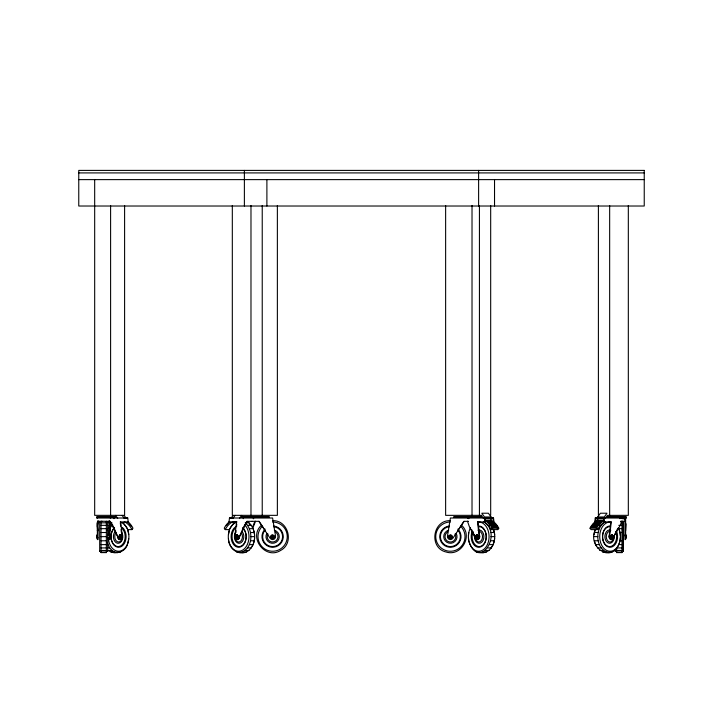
<?xml version="1.0" encoding="UTF-8"?>
<svg xmlns="http://www.w3.org/2000/svg" width="723" height="723" viewBox="0 0 723 723"><rect width="100%" height="100%" fill="white"/><g stroke="black" fill="none" stroke-linecap="round" stroke-linejoin="round"><path stroke-width="1.08" d="M98.03 537.785L97.081 538.201A5.106 4.772 0 0 1 97.081 535.038L97.37 535.038M99.693 550.763L99.693 551.269L99.693 521.997L99.693 522.503M101.021 552.598L101.021 552.047L106.344 552.047L106.344 552.598L101.021 552.598L101.021 521.22L108.622 521.346M107.673 550.763L107.673 551.269L107.673 521.997L107.673 522.503M243.29 518.68L243.29 518.011M603.118 521.717L605.305 521.717A20.958 14.812 -90 0 0 597.587 529.607L591.016 529.607L590.013 528.197A20.732 14.659 -90 0 1 597.731 520.307L597.731 516.981L600.397 513.222L606.977 513.222L604.311 516.981L597.731 516.981M616.656 552.598L616.656 552.056L621.979 552.056L621.979 552.598L616.656 552.598L616.656 547.917L621.979 547.917M620.009 518.68L620.009 518.02M621.979 552.598L621.979 520.668M624.97 518.011L624.97 535.86L625.63 535.86L625.63 518.011L621.419 518.011M128.73 538.689L127.7 543.642M468.468 535.607L468.757 532.508M469.046 541.735C479.069 570.004 501.825 535.915 485.305 522.801M479.665 552.598C491.974 554.785 497.487 539.15 493.475 529.607M228.477 534.559L229.525 529.607L225.224 529.607L224.229 528.197A20.732 14.659 90 0 1 229.697 521.563M239.566 552.598C252.679 550.492 254.135 530.61 245.224 522.81L248.983 522.81C257.162 530.357 256.647 546.742 246.254 552.056C237.18 555.526 228.242 547.754 228.459 538.518M619.747 541.735C613.475 564.473 586.715 548.224 595.309 529.607M609.118 552.598C595.4 550.411 594.17 528.115 605.305 521.744M620.027 540.777L620.316 537.677M238.825 538.129L243.814 526.525L247.121 521.346L238.825 538.129A2.991 2.115 90 0 1 236.177 539.394A2.991 2.115 90 0 1 234.948 535.86L236.538 521.952L237.008 521.952L229.019 521.943L229.471 518.002L232.824 518.002M235.779 532.643L236.032 530.51M236.52 526.227L236.764 524.085M612.3 539.222A2.991 2.115 -90 0 1 609.95 539.006A2.991 2.115 -90 0 1 609.2 535.86L610.799 521.952L611.269 521.952L609.67 535.86A2.991 2.115 -90 0 0 610.899 539.394A2.991 2.115 -90 0 0 613.547 538.129C613.113 535.363 623.651 522.63 620.587 521.346M604.311 518.002L595.264 518.002L594.803 521.943L595.273 521.943L595.653 518.671L603.651 518.671L603.271 521.943L611.269 521.952M612.77 537.325L612.309 535.038A5.106 3.38 -62 0 1 611.468 538.201L611.269 538.201A1.663 1.175 -90 0 1 610.61 536.059A1.663 1.175 -90 0 1 612.128 535.074M109.336 530.79L109.995 526.091L109.155 521.346L109.751 521.346L110.429 523.804L110.004 530.79M451.947 537.207C451.938 531.785 448.052 541.328 451.947 537.207L448.748 536.032A1.681 1.681 0 0 0 449.751 538.192A1.681 1.681 0 0 0 452.038 536.439A1.681 1.681 0 0 0 449.453 535.219A1.681 1.681 0 0 0 449.525 538.084L451.351 537.966M236.548 538.201L236.557 538.165A1.681 1.193 90 0 1 235.834 536.032L235.635 536.032A5.178 1.265 14.6 0 0 237.885 537.207L238.057 535.915L237.18 535.038A5.106 3.38 -62 0 0 236.34 538.201L237.948 537.596L236.963 536.62M98.03 530.79L97.37 526.091L98.22 521.346L97.614 521.346L96.936 523.804L97.37 530.79M255.499 521.346L252.725 528.332M625.63 530.79L626.064 523.804M107.293 530.583L109.652 525.35L107.772 525.35M612.815 537.207L613.023 537.207A5.178 1.265 14.6 0 0 610.763 536.032L611.685 536.62C610.348 540.687 614.794 536.068 612.02 535.029M613.502 537.216L616.095 531.712M616.529 530.79L617.695 528.549M252.345 527.727L254.848 521.346L255.481 521.346M457.858 530.79L459.06 528.549M127.411 544.609C124.989 552.517 114.632 555.074 108.233 550.465L112.002 550.465L114.722 552.056L117.641 552.598M229.806 528.64L233.936 522.801M237.894 537.668L236.403 538.075M237.966 537.541L238.12 536.204L237.298 535.029A1.681 1.193 90 0 0 235.834 536.032L235.897 536.059M591.477 526.407L590.962 527.284L596.547 527.284L598.816 524.03L602.259 521.084L596.674 521.084L591.477 526.407L597.062 526.407M612.67 537.596L611.125 538.075M459.611 527.727L463.859 521.346L468.197 521.346M464.148 521.346L452.969 538.129A2.991 2.991 0 0 1 447.492 535.86L450.393 518.011L467.682 518.02M128.73 534.559L127.691 529.607L131.984 529.607L132.987 528.197A20.732 14.659 90 0 0 127.519 521.563M231.947 516.981L233.014 515.472M232.942 518.391L235.074 515.382M239.521 518.391L241.645 515.382M491.197 529.607L492.2 528.197L498.771 528.197L497.776 529.607L491.197 529.607A20.958 14.812 -90 0 0 483.479 521.717M605.305 518.391L607.437 515.382L628.323 515.345L628.323 205.531M226.308 525.567L228.811 522.693M261.328 525.35C248.061 537.496 265.458 560.144 280.605 550.456C294.541 543.208 288.296 519.954 272.607 520.668M451.767 537.541L451.992 536.204L450.818 535.029M110.23 524.717L111.984 522.81L108.224 522.81M119.828 535.038C118.409 535.851 119.024 538.861 120.868 538.201A5.106 3.38 62 0 0 120.027 535.038L119.837 535.074A1.708 1.211 90 0 1 121.383 536.05A1.708 1.211 90 0 1 120.66 538.246M477.514 538.246A1.708 1.211 -90 0 0 478.237 536.05A1.708 1.211 -90 0 0 476.683 535.047L476.24 535.454L476.773 535.029A1.663 1.175 -90 0 1 478.093 535.797L478.21 536.204M119.919 535.029L119.087 536.204L119.241 537.541M120.813 538.075L119.268 537.596M477.668 538.075C475.436 539.295 475.87 533.538 476.095 537.541M119.132 537.198L120.244 536.62M121.319 536.059L121.581 536.032A1.708 1.211 90 0 1 120.253 538.283A1.708 1.211 90 0 1 119.512 535.508A1.708 1.211 90 0 1 121.572 535.996A5.178 1.265 -14.6 0 1 119.322 537.207L119.123 537.207M476.692 535.074L476.475 535.038A5.106 3.38 62 0 0 477.316 538.201L477.523 538.201A1.663 1.175 -90 0 0 478.183 536.059L477.099 536.62L477.523 538.201L476.168 537.668M272.182 535.029C270.013 535.508 271.134 539.078 273.249 538.201A1.681 1.681 0 0 0 274.252 536.032L271.053 537.207M113.882 552.598L120.56 552.047M605.359 552.598L612.038 552.056M450.393 520.668C432.426 519.855 428.685 548.17 446.245 552.047C461.211 556.8 473.258 535.951 461.672 525.35M110.429 518.02L96.701 518.02L97.37 518.011M255.499 518.02L229.471 518.002M467.501 521.346L468.152 521.346M620.641 521.346L621.265 521.346M467.501 518.02L484.591 518.002L485.052 521.943L485.522 521.943L485.142 518.671L493.131 518.671L493.511 521.943L493.981 521.943L493.529 518.002L484.482 518.002M625.63 518.02L626.299 518.02L625.63 518.011M109.751 521.346L108.152 521.346M78.762 172.914L644.238 172.914M78.762 179.62L644.238 179.62M481.681 515.345L445.63 515.345L445.63 205.531M96.701 516.683L115.445 516.683M241.771 516.683L269.281 516.683M453.719 516.683L481.229 516.683M607.555 516.683L626.299 516.683M491.053 516.981L484.482 516.981L481.816 513.222L488.396 513.222L491.053 516.981L491.053 520.307A20.732 14.659 -90 0 1 498.771 528.197M96.701 517.352L115.445 517.352M241.771 517.352L255.734 517.352M256.249 517.352L269.281 517.352M453.719 517.352L481.229 517.352M607.555 517.352L626.299 517.352M110.267 518.02L127.736 518.002L128.197 521.943L120.199 521.952L120.669 521.952L122.268 535.86A2.991 2.115 90 0 1 121.03 539.394A2.991 2.115 90 0 1 118.391 538.129L110.095 521.346M124.392 518.002L127.736 518.002M256.249 518.02L272.607 518.011L275.508 535.86A2.991 2.991 0 0 1 270.031 538.129L258.852 521.346M490.33 518.002L493.529 518.002M621.888 518.671L624.97 518.671M623.777 518.68L624.78 518.68L624.78 518.02M491.053 520.307L484.482 520.307A20.732 14.659 -90 0 1 492.2 528.197M597.731 520.307L604.211 520.307M110.267 521.346L113.403 526.525L118.391 538.129M251.911 521.346L259.141 521.346L263.389 527.727M98.744 521.346L102.051 521.346M246.941 521.346L252.246 521.346M622.476 521.346L624.256 521.346M487.194 521.563L492.779 521.563L497.758 527.284L492.173 527.284L489.263 523.335L486.452 521.084L492.779 521.563M595.942 521.563L601.527 521.563M623.777 521.346L625.368 521.346M235.138 521.717L232.942 521.717A20.958 14.812 90 0 0 225.224 529.607M127.727 521.943L128.197 521.943M229.019 521.943L229.489 521.943M467.519 521.346L469.308 526.525L475.246 538.129A2.991 2.115 -90 0 0 477.885 539.394A2.991 2.115 -90 0 0 479.123 535.86L477.523 521.952L477.993 521.952L479.593 535.86A2.991 2.115 -90 0 1 478.834 539.006A2.991 2.115 -90 0 1 476.493 539.222M603.271 521.943L603.741 521.943L604.193 518.002L621.527 518.02M477.523 521.952L485.522 521.943M487.908 522.105L493.493 522.105M595.228 522.105L600.813 522.105M488.594 522.693L494.189 522.693M594.532 522.693L600.126 522.693M101.021 522.81L106.344 522.81M489.263 523.335L494.848 523.335M593.863 523.335L599.457 523.335M489.905 524.03L495.49 524.03M593.221 524.03L598.816 524.03M490.519 524.781L496.105 524.781M592.616 524.781L598.201 524.781M101.021 525.35L106.344 525.35M247.564 525.35L251.324 525.35M487.636 525.341L489.516 525.341M599.268 525.341L601.147 525.341M618.78 525.341L621.979 525.341M491.107 525.567L496.692 525.567M592.029 525.567L597.614 525.567M491.658 526.407L497.243 526.407M590.013 528.197L596.592 528.197A20.732 14.659 -90 0 1 604.311 520.307M101.021 528.658L106.344 528.658M249.354 528.658L253.113 528.658M489.435 528.64L491.315 528.64M597.469 528.64L599.358 528.64M618.78 528.64L621.979 528.64M101.021 532.508L106.344 532.508M250.483 532.508L254.243 532.508M490.565 532.49L494.324 532.49M594.46 532.49L598.228 532.49M619.846 532.49L621.979 532.49M110.004 535.038L110.294 535.038A5.106 4.772 0 0 1 110.294 538.201M625.63 535.038L625.919 535.038A5.106 4.772 0 0 1 625.919 538.201L625.63 538.201M122.268 535.86L121.798 535.86A2.991 2.115 90 0 1 121.798 537.406M234.948 535.86L235.418 535.86M479.123 535.86L479.593 535.86M609.2 535.86L609.67 535.86M97.37 536.032L97.081 536.032A5.178 1.789 0 0 0 97.081 537.207L97.37 537.207M625.63 536.032L625.919 536.032A5.178 1.789 0 0 1 625.919 537.207L625.63 537.207M101.021 536.647L106.344 536.647M250.863 536.647L254.623 536.647M490.953 536.62L494.713 536.62M594.08 536.62L597.84 536.62M110.004 537.207L110.294 537.207A5.178 1.789 0 0 0 110.294 536.032M475.969 537.207L475.77 537.207A5.178 1.265 -14.6 0 1 478.03 536.032A1.708 1.211 -90 0 0 476.475 535.047A1.708 1.211 -90 0 0 475.77 537.243A1.708 1.211 -90 0 0 477.325 538.237M109.336 538.129L110.004 538.129M101.021 540.777L106.344 540.777M250.474 540.777L254.234 540.777M490.565 540.759L494.333 540.759M594.46 540.759L598.219 540.759M619.846 540.759L621.979 540.759M101.021 544.627L106.344 544.627M249.345 544.627L253.113 544.627M489.444 544.609L493.203 544.609M595.589 544.609L599.349 544.609M618.78 544.609L621.979 544.609M101.021 547.926L106.344 547.926M107.781 547.926L109.661 547.926L112.002 550.465M247.555 547.926L251.315 547.926M487.645 547.917L491.414 547.917M597.379 547.917L601.138 547.917M101.021 550.465L106.344 550.465M245.214 550.465L248.974 550.465M485.314 550.456L489.073 550.456M599.71 550.456L603.479 550.456M616.656 550.456L621.979 550.456M110.962 552.056L114.722 552.056M236.647 552.047L243.335 552.598M242.494 552.056L246.254 552.056M476.746 552.056L483.434 552.598M482.593 552.047L486.353 552.047M602.44 552.047L606.199 552.047M595.264 518.002L598.463 518.002M595.653 518.671L597.804 518.671M253.213 518.689L253.692 518.689M97.632 521.346L99.223 521.346M247.176 521.753L248.983 522.81M271.649 537.966L273.448 538.075A1.663 1.663 0 0 0 273.529 535.237A1.663 1.663 0 0 0 270.962 536.448A1.663 1.663 0 0 0 273.204 538.192M128.468 522.693L131.523 526.407M123.272 522.801L127.411 528.64M271.233 537.541C270.131 534.731 273.701 534.351 273.249 538.201M481.355 515.382L483.479 518.391M124.202 515.472L125.269 516.981M122.142 515.382L124.266 518.391M115.563 515.382L117.695 518.391M596.592 528.197L597.587 529.607M109.661 547.926L107.302 542.702M263.94 528.549L265.142 530.79M471.486 529.299L474.848 536.294M619.186 529.625L619.747 531.55M120.325 523.018L120.687 526.227M121.057 529.435L121.428 532.643M620.027 532.508L620.316 535.607M468.468 537.677L468.766 540.777M468.775 518.02L468.784 518.68M113.927 518.011L113.927 518.68M625.919 534.939L625.919 538.292M625.63 534.939L625.63 539.629M624.97 534.975L624.97 539.629M609.661 205.531L609.661 515.345M598.4 205.531L598.4 515.345M494.532 179.62L494.532 206.019M490.682 205.531L490.682 515.345M479.43 205.531L479.43 515.345M478.617 170.402L478.617 206.019M472.02 205.531L472.02 515.345M277.37 205.531L277.37 515.345L232.318 515.345L232.318 205.531M266.895 179.62L266.895 206.019M262.232 205.531L262.232 515.345M250.98 205.531L250.98 515.345M244.383 170.402L244.383 206.019M124.6 205.531L124.6 515.345L94.677 515.345L94.677 179.62M110.601 205.531L110.601 515.345M110.294 534.939L110.294 538.292M110.004 529.164L110.004 539.629M109.336 520.822L109.336 539.629M106.344 521.22L106.344 552.598M98.03 520.822L98.03 539.629M97.37 530.275L97.37 539.629M97.081 534.939L97.081 538.292M273.484 526.696A9.977 9.977 0 0 1 282.178 539.485A9.977 9.977 0 0 1 267.89 545.413A9.977 9.977 0 0 1 264.97 530.221M274.333 530.212A6.652 6.652 0 0 1 278.87 538.906A6.652 6.652 0 0 1 269.815 542.666A6.652 6.652 0 0 1 266.859 533.312M273.538 526.028A10.637 10.637 0 0 1 282.72 539.973A10.637 10.637 0 0 1 267.04 545.693A10.637 10.637 0 0 1 265.088 529.109M275.291 531.965A5.377 5.377 0 0 1 277.261 539.304A5.377 5.377 0 0 1 269.923 541.274A5.377 5.377 0 0 1 267.953 533.935M272.607 521.997A14.632 14.632 0 0 1 286.751 540.415A14.632 14.632 0 0 1 265.314 549.308A14.632 14.632 0 0 1 262.268 526.29M613.077 538.129A2.991 2.115 -90 0 1 612.733 538.752M618.282 527.736A14.632 10.348 -90 0 1 614.433 549.896A14.632 10.348 -90 0 1 599.963 539.792A14.632 10.348 -90 0 1 610.076 521.997M596.638 546.281A14.632 10.348 -90 0 1 595.815 544.753M595.463 543.94A14.632 10.348 -90 0 1 594.423 540.415M594.161 534.713A14.632 10.348 -90 0 1 595.463 529.308M614.297 536.638A6.652 4.7 -90 0 1 609.182 543.262A6.652 4.7 -90 0 1 604.961 535.472A6.652 4.7 -90 0 1 610.818 530.212M609.823 537.921A1.329 0.94 -90 0 1 609.823 535.345M613.872 536.647A5.377 3.805 -90 0 1 610.076 542.015A5.377 3.805 -90 0 1 606.272 536.647A5.377 3.805 -90 0 1 610.067 531.269M616.583 531.315A10.637 7.528 -90 0 1 612.634 546.633A10.637 7.528 -90 0 1 602.657 538.472A10.637 7.528 -90 0 1 610.067 525.992M615.707 531.649A9.977 7.058 -90 0 1 612.001 546.01A9.977 7.058 -90 0 1 602.648 538.364A9.977 7.058 -90 0 1 609.597 526.66M476.05 538.752A2.991 2.115 -90 0 1 475.716 538.129M497.288 528.694A20.958 14.812 -90 0 1 497.776 529.607M479.186 526.66A9.977 7.058 -90 0 1 486.136 538.364A9.977 7.058 -90 0 1 476.782 546.01A9.977 7.058 -90 0 1 473.077 531.649M477.975 530.212A6.652 4.7 -90 0 1 483.877 536.05A6.652 4.7 -90 0 1 478.789 543.262A6.652 4.7 -90 0 1 474.65 534.912M478.716 525.992A10.637 7.528 -90 0 1 486.136 538.472A10.637 7.528 -90 0 1 476.15 546.633A10.637 7.528 -90 0 1 472.2 531.315M478.716 531.242A5.377 3.805 -90 0 1 482.512 536.629A5.377 3.805 -90 0 1 478.716 541.997A5.377 3.805 -90 0 1 474.912 536.629M478.716 521.997A14.632 10.348 -90 0 1 488.82 539.792A14.632 10.348 -90 0 1 474.351 549.896A14.632 10.348 -90 0 1 470.51 527.736M478.969 535.345A1.329 0.94 -90 0 1 478.969 537.921M493.321 529.308A14.632 10.348 -90 0 1 494.622 534.713M494.622 538.536A14.632 10.348 -90 0 1 492.146 546.281M491.685 546.977A14.632 10.348 -90 0 1 490.302 548.612M120.813 539.222A2.991 2.115 90 0 1 117.921 538.129M121.591 538.129A2.991 2.115 90 0 1 121.247 538.752M124.266 521.717A20.958 14.812 90 0 1 131.984 529.607M121.627 527.989A9.977 7.058 90 0 1 123.516 543.045A9.977 7.058 90 0 1 112.707 543.054A9.977 7.058 90 0 1 114.577 527.998M121.428 531.929A6.652 4.7 90 0 1 121.437 541.337A6.652 4.7 90 0 1 114.785 541.337A6.652 4.7 90 0 1 114.776 531.929M122.332 527.41A10.637 7.528 90 0 1 124.483 543.226A10.637 7.528 90 0 1 113.104 543.94A10.637 7.528 90 0 1 114.261 527.917M121.862 533.935A5.377 3.805 90 0 1 120.75 541.021A5.377 3.805 90 0 1 115.662 540.081A5.377 3.805 90 0 1 115.879 532.824M121.247 522.494A14.632 10.348 90 0 1 128.802 538.852A14.632 10.348 90 0 1 118.129 551.251A14.632 10.348 90 0 1 108.251 537.596M108.251 535.689A14.632 10.348 90 0 1 109.616 529.326M110.366 527.736A14.632 10.348 90 0 1 112.643 524.654M118.111 537.785A1.329 0.94 90 0 1 117.668 536.981M460.732 526.29A14.632 14.632 0 0 1 457.686 549.308A14.632 14.632 0 0 1 436.249 540.415A14.632 14.632 0 0 1 450.393 521.997M456.141 533.312A6.652 6.652 0 0 1 453.185 542.666A6.652 6.652 0 0 1 444.13 538.906A6.652 6.652 0 0 1 448.667 530.212M455.047 533.963A5.377 5.377 0 0 1 453.077 541.301A5.377 5.377 0 0 1 445.739 539.331A5.377 5.377 0 0 1 447.709 531.983M457.912 529.109A10.637 10.637 0 0 1 455.96 545.693A10.637 10.637 0 0 1 440.28 539.973A10.637 10.637 0 0 1 449.462 526.028M458.03 530.221A9.977 9.977 0 0 1 455.11 545.413A9.977 9.977 0 0 1 440.822 539.485A9.977 9.977 0 0 1 449.516 526.696M239.295 538.129A2.991 2.115 90 0 1 236.403 539.222M235.96 538.752A2.991 2.115 90 0 1 235.626 538.129M244.573 524.654A14.632 10.348 90 0 1 245.513 547.564A14.632 10.348 90 0 1 229.525 543.569A14.632 10.348 90 0 1 235.96 522.494M242.431 531.929A6.652 4.7 90 0 1 242.431 541.337A6.652 4.7 90 0 1 235.779 541.337A6.652 4.7 90 0 1 235.779 531.929M239.539 536.981A1.329 0.94 90 0 1 238.879 537.921M249.453 523.967A14.632 10.348 90 0 1 250.935 525.431M253.556 530.167A14.632 10.348 90 0 1 254.604 535.689M254.604 537.596A14.632 10.348 90 0 1 253.556 543.118M253.231 543.958A14.632 10.348 90 0 1 252.047 546.29M241.328 532.842A5.377 3.805 90 0 1 241.554 540.099A5.377 3.805 90 0 1 236.457 541.048A5.377 3.805 90 0 1 235.355 533.954M242.955 527.917A10.637 7.528 90 0 1 243.633 544.582A10.637 7.528 90 0 1 232.011 541.681A10.637 7.528 90 0 1 236.692 526.353M242.639 527.998A9.977 7.058 90 0 1 244.51 543.054A9.977 7.058 90 0 1 233.701 543.045A9.977 7.058 90 0 1 235.581 527.989M615.327 550.772L615.327 551.269L615.327 550.763M623.307 521.997L623.307 551.269L623.307 521.997M644.238 170.402L78.762 170.402L78.762 206.019L644.238 206.019L644.238 170.402M612.869 537.632A1.708 1.211 -90 0 0 612.001 534.939A1.708 1.211 -90 0 0 610.79 537.352A1.708 1.211 -90 0 0 612.869 537.632M235.779 535.598A1.708 1.211 90 0 0 236.647 538.292A1.708 1.211 90 0 0 237.867 535.888A1.708 1.211 90 0 0 235.779 535.598"/></g></svg>
